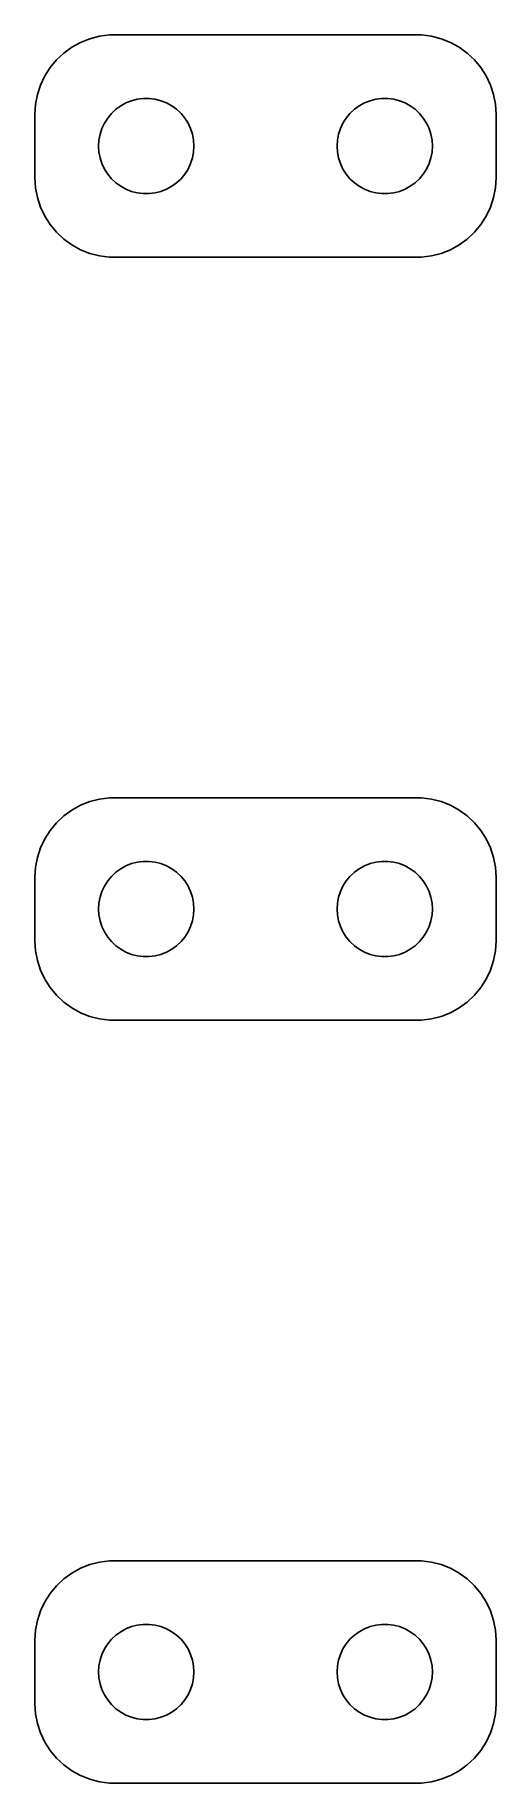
# Model space of a CAD drawing. Header units: metres. Extents: x -7.2 to 7.2, y 44.5 to 99.5.
import ezdxf

# ---------------------------------------------------------------- set-up
doc = ezdxf.new("R2010")
doc.units = ezdxf.units.M

msp = doc.modelspace()

# ---------------------------------------------------------------- linework, layer by layer
for p, q in [((-6.08955, 99.1108), (-6.34355, 98.9263)), ((-5.81444, 99.2621), (-6.08955, 99.1108)), ((-5.52254, 99.3776), (-5.81444, 99.2621)), ((-5.21844, 99.4557), (-5.52254, 99.3776)), ((-4.90697, 99.4951), (-5.21844, 99.4557)), ((4.90697, 99.4951), (-4.90697, 99.4951)), ((5.21844, 99.4557), (4.90697, 99.4951)), ((5.52254, 99.3776), (5.21844, 99.4557)), ((5.81444, 99.2621), (5.52254, 99.3776)), ((6.08955, 99.1108), (5.81444, 99.2621)), ((6.34355, 98.9263), (6.08955, 99.1108)), ((-6.77254, 98.4695), (-6.94077, 98.2044)), ((-6.57242, 98.7114), (-6.77254, 98.4695)), ((-6.34355, 98.9263), (-6.57242, 98.7114)), ((6.57242, 98.7114), (6.34355, 98.9263)), ((6.77254, 98.4695), (6.57242, 98.7114)), ((6.94077, 98.2044), (6.77254, 98.4695)), ((-7.07443, 97.9203), (-7.17145, 97.6217)), ((-6.94077, 98.2044), (-7.07443, 97.9203)), ((7.07443, 97.9203), (6.94077, 98.2044)), ((7.17145, 97.6217), (7.07443, 97.9203)), ((-7.17145, 97.6217), (-7.23029, 97.3133)), ((-4.55373, 97.2665), (-4.38866, 97.3572)), ((-4.38866, 97.3572), (-4.21352, 97.4266)), ((-4.21352, 97.4266), (-4.03107, 97.4734)), ((-4.03107, 97.4734), (-3.84418, 97.497)), ((-3.84418, 97.497), (-3.65581, 97.497)), ((-3.65581, 97.497), (-3.46892, 97.4734)), ((-3.46892, 97.4734), (-3.28647, 97.4266)), ((-3.28647, 97.4266), (-3.11133, 97.3572)), ((-3.11133, 97.3572), (-2.94626, 97.2665)), ((2.94626, 97.2665), (3.11133, 97.3572)), ((3.11133, 97.3572), (3.28647, 97.4266)), ((3.28647, 97.4266), (3.46892, 97.4734)), ((3.46892, 97.4734), (3.65581, 97.497)), ((3.65581, 97.497), (3.84418, 97.497)), ((3.84418, 97.497), (4.03107, 97.4734)), ((4.03107, 97.4734), (4.21352, 97.4266)), ((4.21352, 97.4266), (4.38866, 97.3572)), ((4.38866, 97.3572), (4.55373, 97.2665)), ((7.23029, 97.3133), (7.17145, 97.6217)), ((-7.23029, 97.3133), (-7.25, 97)), ((-7.25, 97), (-7.25, 95)), ((-5.06445, 96.7226), (-4.96352, 96.8817)), ((-4.96352, 96.8817), (-4.84344, 97.0268)), ((-4.84344, 97.0268), (-4.70613, 97.1558)), ((-4.70613, 97.1558), (-4.55373, 97.2665)), ((-2.94626, 97.2665), (-2.79385, 97.1558)), ((-2.79385, 97.1558), (-2.65654, 97.0268)), ((-2.65654, 97.0268), (-2.53647, 96.8817)), ((-2.53647, 96.8817), (-2.43553, 96.7226)), ((2.43553, 96.7226), (2.53647, 96.8817)), ((2.53647, 96.8817), (2.65654, 97.0268)), ((2.65654, 97.0268), (2.79385, 97.1558)), ((2.79385, 97.1558), (2.94626, 97.2665)), ((4.55373, 97.2665), (4.70613, 97.1558)), ((4.70613, 97.1558), (4.84344, 97.0268)), ((4.84344, 97.0268), (4.96352, 96.8817)), ((4.96352, 96.8817), (5.06445, 96.7226)), ((7.25, 97), (7.23029, 97.3133)), ((7.25, 95), (7.25, 97)), ((-5.23816, 96.188), (-5.20287, 96.373)), ((-5.20287, 96.373), (-5.14465, 96.5522)), ((-5.14465, 96.5522), (-5.06445, 96.7226)), ((-2.43553, 96.7226), (-2.35533, 96.5522)), ((-2.35533, 96.5522), (-2.29712, 96.373)), ((-2.29712, 96.373), (-2.26183, 96.188)), ((2.26183, 96.188), (2.29712, 96.373)), ((2.29712, 96.373), (2.35533, 96.5522)), ((2.35533, 96.5522), (2.43553, 96.7226)), ((5.06445, 96.7226), (5.14465, 96.5522)), ((5.14465, 96.5522), (5.20287, 96.373)), ((5.20287, 96.373), (5.23816, 96.188)), ((-5.25, 96), (-5.23816, 96.188)), ((-5.23816, 95.812), (-5.25, 96)), ((-5.20287, 95.627), (-5.23816, 95.812)), ((-2.26183, 95.812), (-2.29712, 95.627)), ((-2.26183, 96.188), (-2.25, 96)), ((-2.25, 96), (-2.26183, 95.812)), ((2.25, 96), (2.26183, 96.188)), ((2.26183, 95.812), (2.25, 96)), ((2.29712, 95.627), (2.26183, 95.812)), ((5.23816, 95.812), (5.20287, 95.627)), ((5.23816, 96.188), (5.25, 96)), ((5.25, 96), (5.23816, 95.812)), ((-5.14465, 95.4478), (-5.20287, 95.627)), ((-5.06445, 95.2774), (-5.14465, 95.4478)), ((-4.96352, 95.1183), (-5.06445, 95.2774)), ((-2.43553, 95.2774), (-2.53647, 95.1183)), ((-2.35533, 95.4478), (-2.43553, 95.2774)), ((-2.29712, 95.627), (-2.35533, 95.4478)), ((2.35533, 95.4478), (2.29712, 95.627)), ((2.43553, 95.2774), (2.35533, 95.4478)), ((2.53647, 95.1183), (2.43553, 95.2774)), ((5.06445, 95.2774), (4.96352, 95.1183)), ((5.14465, 95.4478), (5.06445, 95.2774)), ((5.20287, 95.627), (5.14465, 95.4478)), ((-7.25, 95), (-7.23029, 94.6867)), ((-7.23029, 94.6867), (-7.17145, 94.3783)), ((-4.84344, 94.9732), (-4.96352, 95.1183)), ((-4.70613, 94.8442), (-4.84344, 94.9732)), ((-4.55373, 94.7335), (-4.70613, 94.8442)), ((-4.38866, 94.6428), (-4.55373, 94.7335)), ((-4.21352, 94.5734), (-4.38866, 94.6428)), ((-3.11133, 94.6428), (-3.28647, 94.5734)), ((-2.94626, 94.7335), (-3.11133, 94.6428)), ((-2.79385, 94.8442), (-2.94626, 94.7335)), ((-2.65654, 94.9732), (-2.79385, 94.8442)), ((-2.53647, 95.1183), (-2.65654, 94.9732)), ((2.65654, 94.9732), (2.53647, 95.1183)), ((2.79385, 94.8442), (2.65654, 94.9732)), ((2.94626, 94.7335), (2.79385, 94.8442)), ((3.11133, 94.6428), (2.94626, 94.7335)), ((3.28647, 94.5734), (3.11133, 94.6428)), ((4.38866, 94.6428), (4.21352, 94.5734)), ((4.55373, 94.7335), (4.38866, 94.6428)), ((4.70613, 94.8442), (4.55373, 94.7335)), ((4.84344, 94.9732), (4.70613, 94.8442)), ((4.96352, 95.1183), (4.84344, 94.9732)), ((7.17145, 94.3783), (7.23029, 94.6867)), ((7.23029, 94.6867), (7.25, 95)), ((-7.17145, 94.3783), (-7.07443, 94.0797)), ((-7.07443, 94.0797), (-6.94077, 93.7956)), ((-4.03107, 94.5266), (-4.21352, 94.5734)), ((-3.84418, 94.503), (-4.03107, 94.5266)), ((-3.65581, 94.503), (-3.84418, 94.503)), ((-3.46892, 94.5266), (-3.65581, 94.503)), ((-3.28647, 94.5734), (-3.46892, 94.5266)), ((3.46892, 94.5266), (3.28647, 94.5734)), ((3.65581, 94.503), (3.46892, 94.5266)), ((3.84418, 94.503), (3.65581, 94.503)), ((4.03107, 94.5266), (3.84418, 94.503)), ((4.21352, 94.5734), (4.03107, 94.5266)), ((6.94077, 93.7956), (7.07443, 94.0797)), ((7.07443, 94.0797), (7.17145, 94.3783)), ((-6.94077, 93.7956), (-6.77254, 93.5305)), ((-6.77254, 93.5305), (-6.57242, 93.2886)), ((6.57242, 93.2886), (6.77254, 93.5305)), ((6.77254, 93.5305), (6.94077, 93.7956)), ((-6.57242, 93.2886), (-6.34355, 93.0737)), ((-6.34355, 93.0737), (-6.08955, 92.8892)), ((6.08955, 92.8892), (6.34355, 93.0737)), ((6.34355, 93.0737), (6.57242, 93.2886)), ((-6.08955, 92.8892), (-5.81444, 92.7379)), ((-5.81444, 92.7379), (-5.52254, 92.6224)), ((-5.52254, 92.6224), (-5.21844, 92.5443)), ((-5.21844, 92.5443), (-4.90697, 92.5049)), ((-4.90697, 92.5049), (4.90697, 92.5049)), ((4.90697, 92.5049), (5.21844, 92.5443)), ((5.21844, 92.5443), (5.52254, 92.6224)), ((5.52254, 92.6224), (5.81444, 92.7379)), ((5.81444, 92.7379), (6.08955, 92.8892)), ((-5.52254, 75.3776), (-5.81444, 75.2621)), ((-5.21844, 75.4557), (-5.52254, 75.3776)), ((-4.90697, 75.4951), (-5.21844, 75.4557)), ((4.90697, 75.4951), (-4.90697, 75.4951)), ((5.21844, 75.4557), (4.90697, 75.4951)), ((5.52254, 75.3776), (5.21844, 75.4557)), ((5.81444, 75.2621), (5.52254, 75.3776)), ((-6.34355, 74.9263), (-6.57242, 74.7114)), ((-6.08955, 75.1108), (-6.34355, 74.9263)), ((-5.81444, 75.2621), (-6.08955, 75.1108)), ((6.08955, 75.1108), (5.81444, 75.2621)), ((6.34355, 74.9263), (6.08955, 75.1108)), ((6.57242, 74.7114), (6.34355, 74.9263)), ((-6.77254, 74.4695), (-6.94077, 74.2044)), ((-6.57242, 74.7114), (-6.77254, 74.4695)), ((6.77254, 74.4695), (6.57242, 74.7114)), ((6.94077, 74.2044), (6.77254, 74.4695)), ((-7.07443, 73.9203), (-7.17145, 73.6217)), ((-6.94077, 74.2044), (-7.07443, 73.9203)), ((7.07443, 73.9203), (6.94077, 74.2044)), ((7.17145, 73.6217), (7.07443, 73.9203)), ((-7.23029, 73.3133), (-7.25, 73)), ((-7.17145, 73.6217), (-7.23029, 73.3133)), ((-4.84344, 73.0268), (-4.70613, 73.1558)), ((-4.70613, 73.1558), (-4.55373, 73.2665)), ((-4.55373, 73.2665), (-4.38866, 73.3572)), ((-4.38866, 73.3572), (-4.21352, 73.4266)), ((-4.21352, 73.4266), (-4.03107, 73.4734)), ((-4.03107, 73.4734), (-3.84418, 73.497)), ((-3.84418, 73.497), (-3.65581, 73.497)), ((-3.65581, 73.497), (-3.46892, 73.4734)), ((-3.46892, 73.4734), (-3.28647, 73.4266)), ((-3.28647, 73.4266), (-3.11133, 73.3572)), ((-3.11133, 73.3572), (-2.94626, 73.2665)), ((-2.94626, 73.2665), (-2.79385, 73.1558)), ((-2.79385, 73.1558), (-2.65654, 73.0268)), ((2.65654, 73.0268), (2.79385, 73.1558)), ((2.79385, 73.1558), (2.94626, 73.2665)), ((2.94626, 73.2665), (3.11133, 73.3572)), ((3.11133, 73.3572), (3.28647, 73.4266)), ((3.28647, 73.4266), (3.46892, 73.4734)), ((3.46892, 73.4734), (3.65581, 73.497)), ((3.65581, 73.497), (3.84418, 73.497)), ((3.84418, 73.497), (4.03107, 73.4734)), ((4.03107, 73.4734), (4.21352, 73.4266)), ((4.21352, 73.4266), (4.38866, 73.3572)), ((4.38866, 73.3572), (4.55373, 73.2665)), ((4.55373, 73.2665), (4.70613, 73.1558)), ((4.70613, 73.1558), (4.84344, 73.0268)), ((7.23029, 73.3133), (7.17145, 73.6217)), ((7.25, 73), (7.23029, 73.3133)), ((-7.25, 73), (-7.25, 71)), ((-5.14465, 72.5522), (-5.06445, 72.7226)), ((-5.06445, 72.7226), (-4.96352, 72.8817)), ((-4.96352, 72.8817), (-4.84344, 73.0268)), ((-2.65654, 73.0268), (-2.53647, 72.8817)), ((-2.53647, 72.8817), (-2.43553, 72.7226)), ((-2.43553, 72.7226), (-2.35533, 72.5522)), ((2.35533, 72.5522), (2.43553, 72.7226)), ((2.43553, 72.7226), (2.53647, 72.8817)), ((2.53647, 72.8817), (2.65654, 73.0268)), ((4.84344, 73.0268), (4.96352, 72.8817)), ((4.96352, 72.8817), (5.06445, 72.7226)), ((5.06445, 72.7226), (5.14465, 72.5522)), ((7.25, 71), (7.25, 73)), ((-5.25, 72), (-5.23816, 72.188)), ((-5.23816, 72.188), (-5.20287, 72.373)), ((-5.20287, 72.373), (-5.14465, 72.5522)), ((-2.35533, 72.5522), (-2.29712, 72.373)), ((-2.29712, 72.373), (-2.26183, 72.188)), ((-2.26183, 72.188), (-2.25, 72)), ((2.25, 72), (2.26183, 72.188)), ((2.26183, 72.188), (2.29712, 72.373)), ((2.29712, 72.373), (2.35533, 72.5522)), ((5.14465, 72.5522), (5.20287, 72.373)), ((5.20287, 72.373), (5.23816, 72.188)), ((5.23816, 72.188), (5.25, 72)), ((-5.23816, 71.812), (-5.25, 72)), ((-5.20287, 71.627), (-5.23816, 71.812)), ((-5.14465, 71.4478), (-5.20287, 71.627)), ((-2.29712, 71.627), (-2.35533, 71.4478)), ((-2.26183, 71.812), (-2.29712, 71.627)), ((-2.25, 72), (-2.26183, 71.812)), ((2.26183, 71.812), (2.25, 72)), ((2.29712, 71.627), (2.26183, 71.812)), ((2.35533, 71.4478), (2.29712, 71.627)), ((5.20287, 71.627), (5.14465, 71.4478)), ((5.23816, 71.812), (5.20287, 71.627)), ((5.25, 72), (5.23816, 71.812)), ((-7.25, 71), (-7.23029, 70.6867)), ((-5.06445, 71.2774), (-5.14465, 71.4478)), ((-4.96352, 71.1183), (-5.06445, 71.2774)), ((-4.84344, 70.9732), (-4.96352, 71.1183)), ((-4.70613, 70.8442), (-4.84344, 70.9732)), ((-2.65654, 70.9732), (-2.79385, 70.8442)), ((-2.53647, 71.1183), (-2.65654, 70.9732)), ((-2.43553, 71.2774), (-2.53647, 71.1183)), ((-2.35533, 71.4478), (-2.43553, 71.2774)), ((2.43553, 71.2774), (2.35533, 71.4478)), ((2.53647, 71.1183), (2.43553, 71.2774)), ((2.65654, 70.9732), (2.53647, 71.1183)), ((2.79385, 70.8442), (2.65654, 70.9732)), ((4.84344, 70.9732), (4.70613, 70.8442)), ((4.96352, 71.1183), (4.84344, 70.9732)), ((5.06445, 71.2774), (4.96352, 71.1183)), ((5.14465, 71.4478), (5.06445, 71.2774)), ((7.23029, 70.6867), (7.25, 71)), ((-7.23029, 70.6867), (-7.17145, 70.3783)), ((-4.55373, 70.7335), (-4.70613, 70.8442)), ((-4.38866, 70.6428), (-4.55373, 70.7335)), ((-4.21352, 70.5734), (-4.38866, 70.6428)), ((-4.03107, 70.5266), (-4.21352, 70.5734)), ((-3.84418, 70.503), (-4.03107, 70.5266)), ((-3.65581, 70.503), (-3.84418, 70.503)), ((-3.46892, 70.5266), (-3.65581, 70.503)), ((-3.28647, 70.5734), (-3.46892, 70.5266)), ((-3.11133, 70.6428), (-3.28647, 70.5734)), ((-2.94626, 70.7335), (-3.11133, 70.6428)), ((-2.79385, 70.8442), (-2.94626, 70.7335)), ((2.94626, 70.7335), (2.79385, 70.8442)), ((3.11133, 70.6428), (2.94626, 70.7335)), ((3.28647, 70.5734), (3.11133, 70.6428)), ((3.46892, 70.5266), (3.28647, 70.5734)), ((3.65581, 70.503), (3.46892, 70.5266)), ((3.84418, 70.503), (3.65581, 70.503)), ((4.03107, 70.5266), (3.84418, 70.503)), ((4.21352, 70.5734), (4.03107, 70.5266)), ((4.38866, 70.6428), (4.21352, 70.5734)), ((4.55373, 70.7335), (4.38866, 70.6428)), ((4.70613, 70.8442), (4.55373, 70.7335)), ((7.17145, 70.3783), (7.23029, 70.6867)), ((-7.17145, 70.3783), (-7.07443, 70.0797)), ((-7.07443, 70.0797), (-6.94077, 69.7956)), ((6.94077, 69.7956), (7.07443, 70.0797)), ((7.07443, 70.0797), (7.17145, 70.3783)), ((-6.94077, 69.7956), (-6.77254, 69.5305)), ((-6.77254, 69.5305), (-6.57242, 69.2886)), ((-6.57242, 69.2886), (-6.34355, 69.0737)), ((6.34355, 69.0737), (6.57242, 69.2886)), ((6.57242, 69.2886), (6.77254, 69.5305)), ((6.77254, 69.5305), (6.94077, 69.7956)), ((-6.34355, 69.0737), (-6.08955, 68.8892)), ((-6.08955, 68.8892), (-5.81444, 68.7379)), ((-5.81444, 68.7379), (-5.52254, 68.6224)), ((5.52254, 68.6224), (5.81444, 68.7379)), ((5.81444, 68.7379), (6.08955, 68.8892)), ((6.08955, 68.8892), (6.34355, 69.0737)), ((-5.52254, 68.6224), (-5.21844, 68.5443)), ((-5.21844, 68.5443), (-4.90697, 68.5049)), ((-4.90697, 68.5049), (4.90697, 68.5049)), ((4.90697, 68.5049), (5.21844, 68.5443)), ((5.21844, 68.5443), (5.52254, 68.6224)), ((-5.81444, 51.2621), (-6.08955, 51.1108)), ((-5.52254, 51.3776), (-5.81444, 51.2621)), ((-5.21844, 51.4557), (-5.52254, 51.3776)), ((-4.90697, 51.4951), (-5.21844, 51.4557)), ((4.90697, 51.4951), (-4.90697, 51.4951)), ((5.21844, 51.4557), (4.90697, 51.4951)), ((5.52254, 51.3776), (5.21844, 51.4557)), ((5.81444, 51.2621), (5.52254, 51.3776)), ((6.08955, 51.1108), (5.81444, 51.2621)), ((-6.57242, 50.7114), (-6.77254, 50.4695)), ((-6.34355, 50.9263), (-6.57242, 50.7114)), ((-6.08955, 51.1108), (-6.34355, 50.9263)), ((6.34355, 50.9263), (6.08955, 51.1108)), ((6.57242, 50.7114), (6.34355, 50.9263)), ((6.77254, 50.4695), (6.57242, 50.7114)), ((-6.94077, 50.2044), (-7.07443, 49.9203)), ((-6.77254, 50.4695), (-6.94077, 50.2044)), ((6.94077, 50.2044), (6.77254, 50.4695)), ((7.07443, 49.9203), (6.94077, 50.2044)), ((-7.17145, 49.6217), (-7.23029, 49.3133)), ((-7.07443, 49.9203), (-7.17145, 49.6217)), ((-4.03107, 49.4734), (-3.84418, 49.497)), ((-3.84418, 49.497), (-3.65581, 49.497)), ((-3.65581, 49.497), (-3.46892, 49.4734)), ((3.46892, 49.4734), (3.65581, 49.497)), ((3.65581, 49.497), (3.84418, 49.497)), ((3.84418, 49.497), (4.03107, 49.4734)), ((7.17145, 49.6217), (7.07443, 49.9203)), ((7.23029, 49.3133), (7.17145, 49.6217)), ((-7.23029, 49.3133), (-7.25, 49)), ((-7.25, 49), (-7.25, 47)), ((-4.96352, 48.8817), (-4.84344, 49.0268)), ((-4.84344, 49.0268), (-4.70613, 49.1558)), ((-4.70613, 49.1558), (-4.55373, 49.2665)), ((-4.55373, 49.2665), (-4.38866, 49.3572)), ((-4.38866, 49.3572), (-4.21352, 49.4266)), ((-4.21352, 49.4266), (-4.03107, 49.4734)), ((-3.46892, 49.4734), (-3.28647, 49.4266)), ((-3.28647, 49.4266), (-3.11133, 49.3572)), ((-3.11133, 49.3572), (-2.94626, 49.2665)), ((-2.94626, 49.2665), (-2.79385, 49.1558)), ((-2.79385, 49.1558), (-2.65654, 49.0268)), ((-2.65654, 49.0268), (-2.53647, 48.8817)), ((2.53647, 48.8817), (2.65654, 49.0268)), ((2.65654, 49.0268), (2.79385, 49.1558)), ((2.79385, 49.1558), (2.94626, 49.2665)), ((2.94626, 49.2665), (3.11133, 49.3572)), ((3.11133, 49.3572), (3.28647, 49.4266)), ((3.28647, 49.4266), (3.46892, 49.4734)), ((4.03107, 49.4734), (4.21352, 49.4266)), ((4.21352, 49.4266), (4.38866, 49.3572)), ((4.38866, 49.3572), (4.55373, 49.2665)), ((4.55373, 49.2665), (4.70613, 49.1558)), ((4.70613, 49.1558), (4.84344, 49.0268)), ((4.84344, 49.0268), (4.96352, 48.8817)), ((7.25, 49), (7.23029, 49.3133)), ((7.25, 47), (7.25, 49)), ((-5.20287, 48.373), (-5.14465, 48.5522)), ((-5.14465, 48.5522), (-5.06445, 48.7226)), ((-5.06445, 48.7226), (-4.96352, 48.8817)), ((-2.53647, 48.8817), (-2.43553, 48.7226)), ((-2.43553, 48.7226), (-2.35533, 48.5522)), ((-2.35533, 48.5522), (-2.29712, 48.373)), ((2.29712, 48.373), (2.35533, 48.5522)), ((2.35533, 48.5522), (2.43553, 48.7226)), ((2.43553, 48.7226), (2.53647, 48.8817)), ((4.96352, 48.8817), (5.06445, 48.7226)), ((5.06445, 48.7226), (5.14465, 48.5522)), ((5.14465, 48.5522), (5.20287, 48.373)), ((-5.25, 48), (-5.23816, 48.188)), ((-5.23816, 47.812), (-5.25, 48)), ((-5.23816, 48.188), (-5.20287, 48.373)), ((-2.29712, 48.373), (-2.26183, 48.188)), ((-2.26183, 48.188), (-2.25, 48)), ((-2.25, 48), (-2.26183, 47.812)), ((2.25, 48), (2.26183, 48.188)), ((2.26183, 47.812), (2.25, 48)), ((2.26183, 48.188), (2.29712, 48.373)), ((5.20287, 48.373), (5.23816, 48.188)), ((5.23816, 48.188), (5.25, 48)), ((5.25, 48), (5.23816, 47.812)), ((-5.20287, 47.627), (-5.23816, 47.812)), ((-5.14465, 47.4478), (-5.20287, 47.627)), ((-5.06445, 47.2774), (-5.14465, 47.4478)), ((-2.35533, 47.4478), (-2.43553, 47.2774)), ((-2.29712, 47.627), (-2.35533, 47.4478)), ((-2.26183, 47.812), (-2.29712, 47.627)), ((2.29712, 47.627), (2.26183, 47.812)), ((2.35533, 47.4478), (2.29712, 47.627)), ((2.43553, 47.2774), (2.35533, 47.4478)), ((5.14465, 47.4478), (5.06445, 47.2774)), ((5.20287, 47.627), (5.14465, 47.4478)), ((5.23816, 47.812), (5.20287, 47.627)), ((-7.25, 47), (-7.23029, 46.6867)), ((-4.96352, 47.1183), (-5.06445, 47.2774)), ((-4.84344, 46.9732), (-4.96352, 47.1183)), ((-4.70613, 46.8442), (-4.84344, 46.9732)), ((-4.55373, 46.7335), (-4.70613, 46.8442)), ((-2.79385, 46.8442), (-2.94626, 46.7335)), ((-2.65654, 46.9732), (-2.79385, 46.8442)), ((-2.53647, 47.1183), (-2.65654, 46.9732)), ((-2.43553, 47.2774), (-2.53647, 47.1183)), ((2.53647, 47.1183), (2.43553, 47.2774)), ((2.65654, 46.9732), (2.53647, 47.1183)), ((2.79385, 46.8442), (2.65654, 46.9732)), ((2.94626, 46.7335), (2.79385, 46.8442)), ((4.70613, 46.8442), (4.55373, 46.7335)), ((4.84344, 46.9732), (4.70613, 46.8442)), ((4.96352, 47.1183), (4.84344, 46.9732)), ((5.06445, 47.2774), (4.96352, 47.1183)), ((7.23029, 46.6867), (7.25, 47)), ((-7.23029, 46.6867), (-7.17145, 46.3783)), ((-7.17145, 46.3783), (-7.07443, 46.0797)), ((-4.38866, 46.6428), (-4.55373, 46.7335)), ((-4.21352, 46.5734), (-4.38866, 46.6428)), ((-4.03107, 46.5266), (-4.21352, 46.5734)), ((-3.84418, 46.503), (-4.03107, 46.5266)), ((-3.65581, 46.503), (-3.84418, 46.503)), ((-3.46892, 46.5266), (-3.65581, 46.503)), ((-3.28647, 46.5734), (-3.46892, 46.5266)), ((-3.11133, 46.6428), (-3.28647, 46.5734)), ((-2.94626, 46.7335), (-3.11133, 46.6428)), ((3.11133, 46.6428), (2.94626, 46.7335)), ((3.28647, 46.5734), (3.11133, 46.6428)), ((3.46892, 46.5266), (3.28647, 46.5734)), ((3.65581, 46.503), (3.46892, 46.5266)), ((3.84418, 46.503), (3.65581, 46.503)), ((4.03107, 46.5266), (3.84418, 46.503)), ((4.21352, 46.5734), (4.03107, 46.5266)), ((4.38866, 46.6428), (4.21352, 46.5734)), ((4.55373, 46.7335), (4.38866, 46.6428)), ((7.07443, 46.0797), (7.17145, 46.3783)), ((7.17145, 46.3783), (7.23029, 46.6867)), ((-7.07443, 46.0797), (-6.94077, 45.7956)), ((-6.94077, 45.7956), (-6.77254, 45.5305)), ((6.77254, 45.5305), (6.94077, 45.7956)), ((6.94077, 45.7956), (7.07443, 46.0797)), ((-6.77254, 45.5305), (-6.57242, 45.2886)), ((-6.57242, 45.2886), (-6.34355, 45.0737)), ((6.34355, 45.0737), (6.57242, 45.2886)), ((6.57242, 45.2886), (6.77254, 45.5305)), ((-6.34355, 45.0737), (-6.08955, 44.8892)), ((-6.08955, 44.8892), (-5.81444, 44.7379)), ((-5.81444, 44.7379), (-5.52254, 44.6224)), ((-5.52254, 44.6224), (-5.21844, 44.5443)), ((-5.21844, 44.5443), (-4.90697, 44.5049)), ((4.90697, 44.5049), (5.21844, 44.5443)), ((5.21844, 44.5443), (5.52254, 44.6224)), ((5.52254, 44.6224), (5.81444, 44.7379)), ((5.81444, 44.7379), (6.08955, 44.8892)), ((6.08955, 44.8892), (6.34355, 45.0737)), ((-4.90697, 44.5049), (4.90697, 44.5049))]:
    msp.add_line(p, q)

doc.saveas('drawing.dxf')
